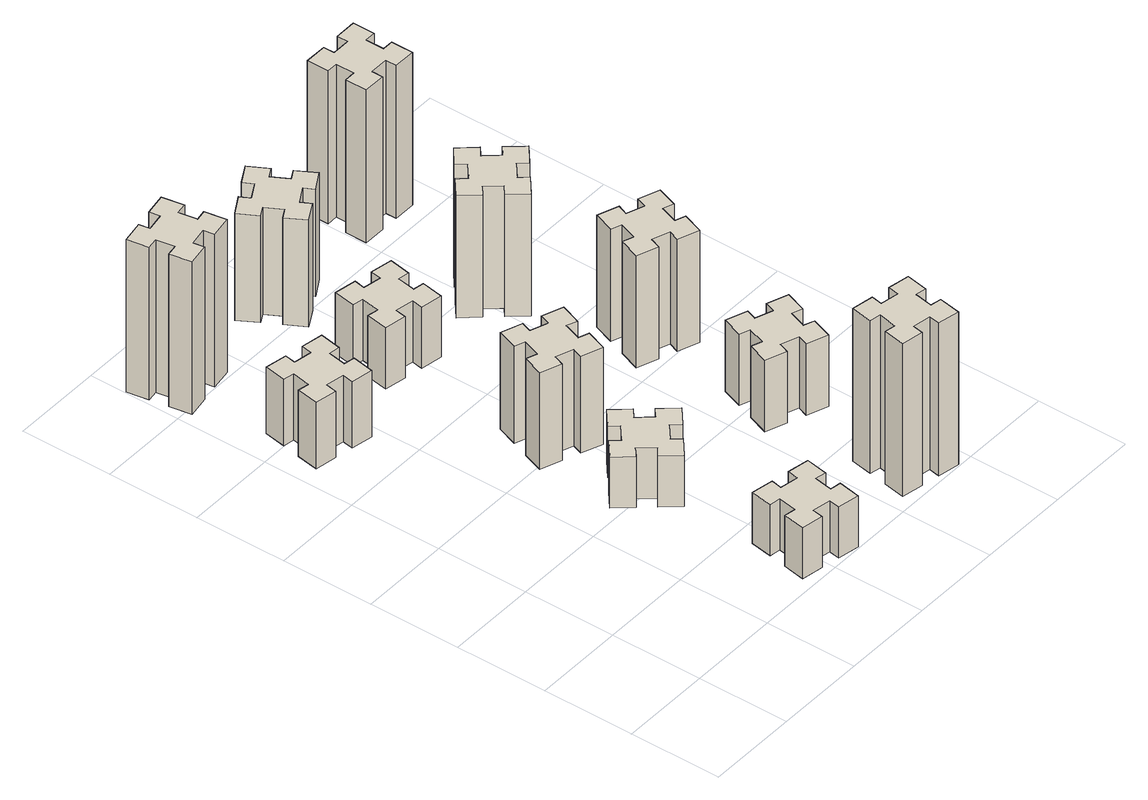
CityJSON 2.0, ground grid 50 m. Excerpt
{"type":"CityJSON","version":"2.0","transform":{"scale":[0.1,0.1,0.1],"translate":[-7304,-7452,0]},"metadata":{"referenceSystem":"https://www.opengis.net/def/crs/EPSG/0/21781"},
"CityObjects":{
"building1":{"type":"Building","attributes":{"class":"1000","function":"1000","usage":"1000","yearOfConstruction":2016,"roofType":"1000","measuredHeight":39,"storeysAboveGround":30,"storeysBelowGround":0},"geometry":[{"type":"Solid","lod":"1","boundaries":[[[[0,1,2,3,4,5,6,7,8,9,10,11,12,13,14,15,16,17,18,19]],[[17,16,20,21]],[[16,15,22,20]],[[15,14,23,22]],[[14,13,24,23]],[[13,12,25,24]],[[12,11,26,25]],[[11,10,27,26]],[[10,9,28,27]],[[9,8,29,28]],[[8,7,30,29]],[[7,6,31,30]],[[6,5,32,31]],[[5,4,33,32]],[[4,3,34,33]],[[3,2,35,34]],[[2,1,36,35]],[[1,0,37,36]],[[0,19,38,37]],[[19,18,39,38]],[[18,17,21,39]],[[24,25,26,27,28,29,30,31,32,33,34,35,36,37,38,39,21,20,22,23]]]]}]},
"building2":{"type":"Building","attributes":{"class":"1000","function":"1000","usage":"1000","yearOfConstruction":2016,"roofType":"1000","measuredHeight":30,"storeysAboveGround":30,"storeysBelowGround":0},"geometry":[{"type":"Solid","lod":"1","boundaries":[[[[40,41,42,43,44,45,46,47,48,49,50,51,52,53,54,55,56,57,58,59]],[[57,56,60,61]],[[56,55,62,60]],[[55,54,63,62]],[[54,53,64,63]],[[53,52,65,64]],[[52,51,66,65]],[[51,50,67,66]],[[50,49,68,67]],[[49,48,69,68]],[[48,47,70,69]],[[47,46,71,70]],[[46,45,72,71]],[[45,44,73,72]],[[44,43,74,73]],[[43,42,75,74]],[[42,41,76,75]],[[41,40,77,76]],[[40,59,78,77]],[[59,58,79,78]],[[58,57,61,79]],[[64,65,66,67,68,69,70,71,72,73,74,75,76,77,78,79,61,60,62,63]]]]}]},
"building3":{"type":"Building","attributes":{"class":"1000","function":"1000","usage":"1000","yearOfConstruction":2016,"roofType":"1000","measuredHeight":90,"storeysAboveGround":30,"storeysBelowGround":0},"geometry":[{"type":"Solid","lod":"1","boundaries":[[[[80,81,82,83,84,85,86,87,88,89,90,91,92,93,94,95,96,97,98,99]],[[97,96,100,101]],[[96,95,102,100]],[[95,94,103,102]],[[94,93,104,103]],[[93,92,105,104]],[[92,91,106,105]],[[91,90,107,106]],[[90,89,108,107]],[[89,88,109,108]],[[88,87,110,109]],[[87,86,111,110]],[[86,85,112,111]],[[85,84,113,112]],[[84,83,114,113]],[[83,82,115,114]],[[82,81,116,115]],[[81,80,117,116]],[[80,99,118,117]],[[99,98,119,118]],[[98,97,101,119]],[[104,105,106,107,108,109,110,111,112,113,114,115,116,117,118,119,101,100,102,103]]]]}]},
"building4":{"type":"Building","attributes":{"class":"1000","function":"1000","usage":"1000","yearOfConstruction":2016,"roofType":"1000","measuredHeight":30,"storeysAboveGround":30,"storeysBelowGround":0},"geometry":[{"type":"Solid","lod":"1","boundaries":[[[[120,121,122,123,124,125,126,127,128,129,130,131,132,133,134,135,136,137,138,139]],[[137,136,140,141]],[[136,135,142,140]],[[135,134,143,142]],[[134,133,144,143]],[[133,132,145,144]],[[132,131,146,145]],[[131,130,147,146]],[[130,129,148,147]],[[129,128,149,148]],[[128,127,150,149]],[[127,126,151,150]],[[126,125,152,151]],[[125,124,153,152]],[[124,123,154,153]],[[123,122,155,154]],[[122,121,156,155]],[[121,120,157,156]],[[120,139,158,157]],[[139,138,159,158]],[[138,137,141,159]],[[144,145,146,147,148,149,150,151,152,153,154,155,156,157,158,159,141,140,142,143]]]]}]},
"building5":{"type":"Building","attributes":{"class":"1000","function":"1000","usage":"1000","yearOfConstruction":2016,"roofType":"1000","measuredHeight":57,"storeysAboveGround":30,"storeysBelowGround":0},"geometry":[{"type":"Solid","lod":"1","boundaries":[[[[160,161,162,163,164,165,166,167,168,169,170,171,172,173,174,175,176,177,178,179]],[[177,176,180,181]],[[176,175,182,180]],[[175,174,183,182]],[[174,173,184,183]],[[173,172,185,184]],[[172,171,186,185]],[[171,170,187,186]],[[170,169,188,187]],[[169,168,189,188]],[[168,167,190,189]],[[167,166,191,190]],[[166,165,192,191]],[[165,164,193,192]],[[164,163,194,193]],[[163,162,195,194]],[[162,161,196,195]],[[161,160,197,196]],[[160,179,198,197]],[[179,178,199,198]],[[178,177,181,199]],[[184,185,186,187,188,189,190,191,192,193,194,195,196,197,198,199,181,180,182,183]]]]}]},
"building6":{"type":"Building","attributes":{"class":"1000","function":"1000","usage":"1000","yearOfConstruction":2016,"roofType":"1000","measuredHeight":36,"storeysAboveGround":30,"storeysBelowGround":0},"geometry":[{"type":"Solid","lod":"1","boundaries":[[[[200,201,202,203,204,205,206,207,208,209,210,211,212,213,214,215,216,217,218,219]],[[217,216,220,221]],[[216,215,222,220]],[[215,214,223,222]],[[214,213,224,223]],[[213,212,225,224]],[[212,211,226,225]],[[211,210,227,226]],[[210,209,228,227]],[[209,208,229,228]],[[208,207,230,229]],[[207,206,231,230]],[[206,205,232,231]],[[205,204,233,232]],[[204,203,234,233]],[[203,202,235,234]],[[202,201,236,235]],[[201,200,237,236]],[[200,219,238,237]],[[219,218,239,238]],[[218,217,221,239]],[[224,225,226,227,228,229,230,231,232,233,234,235,236,237,238,239,221,220,222,223]]]]}]},
"building7":{"type":"Building","attributes":{"class":"1000","function":"1000","usage":"1000","yearOfConstruction":2016,"roofType":"1000","measuredHeight":90,"storeysAboveGround":30,"storeysBelowGround":0},"geometry":[{"type":"Solid","lod":"1","boundaries":[[[[240,241,242,243,244,245,246,247,248,249,250,251,252,253,254,255,256,257,258,259]],[[257,256,260,261]],[[256,255,262,260]],[[255,254,263,262]],[[254,253,264,263]],[[253,252,265,264]],[[252,251,266,265]],[[251,250,267,266]],[[250,249,268,267]],[[249,248,269,268]],[[248,247,270,269]],[[247,246,271,270]],[[246,245,272,271]],[[245,244,273,272]],[[244,243,274,273]],[[243,242,275,274]],[[242,241,276,275]],[[241,240,277,276]],[[240,259,278,277]],[[259,258,279,278]],[[258,257,261,279]],[[264,265,266,267,268,269,270,271,272,273,274,275,276,277,278,279,261,260,262,263]]]]}]},
"building8":{"type":"Building","attributes":{"class":"1000","function":"1000","usage":"1000","yearOfConstruction":2016,"roofType":"1000","measuredHeight":63,"storeysAboveGround":30,"storeysBelowGround":0},"geometry":[{"type":"Solid","lod":"1","boundaries":[[[[280,281,282,283,284,285,286,287,288,289,290,291,292,293,294,295,296,297,298,299]],[[297,296,300,301]],[[296,295,302,300]],[[295,294,303,302]],[[294,293,304,303]],[[293,292,305,304]],[[292,291,306,305]],[[291,290,307,306]],[[290,289,308,307]],[[289,288,309,308]],[[288,287,310,309]],[[287,286,311,310]],[[286,285,312,311]],[[285,284,313,312]],[[284,283,314,313]],[[283,282,315,314]],[[282,281,316,315]],[[281,280,317,316]],[[280,299,318,317]],[[299,298,319,318]],[[298,297,301,319]],[[304,305,306,307,308,309,310,311,312,313,314,315,316,317,318,319,301,300,302,303]]]]}]},
"building9":{"type":"Building","attributes":{"class":"1000","function":"1000","usage":"1000","yearOfConstruction":2016,"roofType":"1000","measuredHeight":42,"storeysAboveGround":30,"storeysBelowGround":0},"geometry":[{"type":"Solid","lod":"1","boundaries":[[[[320,321,322,323,324,325,326,327,328,329,330,331,332,333,334,335,336,337,338,339]],[[337,336,340,341]],[[336,335,342,340]],[[335,334,343,342]],[[334,333,344,343]],[[333,332,345,344]],[[332,331,346,345]],[[331,330,347,346]],[[330,329,348,347]],[[329,328,349,348]],[[328,327,350,349]],[[327,326,351,350]],[[326,325,352,351]],[[325,324,353,352]],[[324,323,354,353]],[[323,322,355,354]],[[322,321,356,355]],[[321,320,357,356]],[[320,339,358,357]],[[339,338,359,358]],[[338,337,341,359]],[[344,345,346,347,348,349,350,351,352,353,354,355,356,357,358,359,341,340,342,343]]]]}]},
"building10":{"type":"Building","attributes":{"class":"1000","function":"1000","usage":"1000","yearOfConstruction":2016,"roofType":"1000","measuredHeight":66,"storeysAboveGround":30,"storeysBelowGround":0},"geometry":[{"type":"Solid","lod":"1","boundaries":[[[[360,361,362,363,364,365,366,367,368,369,370,371,372,373,374,375,376,377,378,379]],[[377,376,380,381]],[[376,375,382,380]],[[375,374,383,382]],[[374,373,384,383]],[[373,372,385,384]],[[372,371,386,385]],[[371,370,387,386]],[[370,369,388,387]],[[369,368,389,388]],[[368,367,390,389]],[[367,366,391,390]],[[366,365,392,391]],[[365,364,393,392]],[[364,363,394,393]],[[363,362,395,394]],[[362,361,396,395]],[[361,360,397,396]],[[360,379,398,397]],[[379,378,399,398]],[[378,377,381,399]],[[384,385,386,387,388,389,390,391,392,393,394,395,396,397,398,399,381,380,382,383]]]]}]},
"building11":{"type":"Building","attributes":{"class":"1000","function":"1000","usage":"1000","yearOfConstruction":2016,"roofType":"1000","measuredHeight":72,"storeysAboveGround":30,"storeysBelowGround":0},"geometry":[{"type":"Solid","lod":"1","boundaries":[[[[400,401,402,403,404,405,406,407,408,409,410,411,412,413,414,415,416,417,418,419]],[[417,416,420,421]],[[416,415,422,420]],[[415,414,423,422]],[[414,413,424,423]],[[413,412,425,424]],[[412,411,426,425]],[[411,410,427,426]],[[410,409,428,427]],[[409,408,429,428]],[[408,407,430,429]],[[407,406,431,430]],[[406,405,432,431]],[[405,404,433,432]],[[404,403,434,433]],[[403,402,435,434]],[[402,401,436,435]],[[401,400,437,436]],[[400,419,438,437]],[[419,418,439,438]],[[418,417,421,439]],[[424,425,426,427,428,429,430,431,432,433,434,435,436,437,438,439,421,420,422,423]]]]}]},
"building12":{"type":"Building","attributes":{"class":"1000","function":"1000","usage":"1000","yearOfConstruction":2016,"roofType":"1000","measuredHeight":90,"storeysAboveGround":30,"storeysBelowGround":0},"geometry":[{"type":"Solid","lod":"1","boundaries":[[[[440,441,442,443,444,445,446,447,448,449,450,451,452,453,454,455,456,457,458,459]],[[457,456,460,461]],[[456,455,462,460]],[[455,454,463,462]],[[454,453,464,463]],[[453,452,465,464]],[[452,451,466,465]],[[451,450,467,466]],[[450,449,468,467]],[[449,448,469,468]],[[448,447,470,469]],[[447,446,471,470]],[[446,445,472,471]],[[445,444,473,472]],[[444,443,474,473]],[[443,442,475,474]],[[442,441,476,475]],[[441,440,477,476]],[[440,459,478,477]],[[459,458,479,478]],[[458,457,461,479]],[[464,465,466,467,468,469,470,471,472,473,474,475,476,477,478,479,461,460,462,463]]]]}]}
},
"vertices":[
[374,2525,0],[275,2542,0],[286,2601,0],[167,2622,0],[147,2504,0],[206,2494,0],[188,2395,0],[129,2406,0],[108,2287,0],[227,2267,0],[237,2326,0],[335,2308,0],[325,2249,0],[443,2228,0],[464,2347,0],[405,2357,0],[422,2455,0],[481,2445,0],[502,2563,0],[384,2584,0],[422,2455,390],[481,2445,390],[405,2357,390],[464,2347,390],[443,2228,390],[325,2249,390],[335,2308,390],[237,2326,390],[227,2267,390],[108,2287,390],[129,2406,390],[188,2395,390],[206,2494,390],[147,2504,390],[167,2622,390],[286,2601,390],[275,2542,390],[374,2525,390],[384,2584,390],[502,2563,390],
[946,274,0],[928,175,0],[869,186,0],[848,67,0],[967,47,0],[977,106,0],[1075,88,0],[1065,29,0],[1183,8,0],[1204,127,0],[1145,137,0],[1162,235,0],[1221,225,0],[1242,343,0],[1124,364,0],[1114,305,0],[1015,322,0],[1026,381,0],[907,402,0],[887,284,0],[1015,322,300],[1026,381,300],[1114,305,300],[1124,364,300],[1242,343,300],[1221,225,300],[1162,235,300],[1145,137,300],[1204,127,300],[1183,8,300],[1065,29,300],[1075,88,300],[977,106,300],[967,47,300],[848,67,300],[869,186,300],[928,175,300],[946,274,300],[887,284,300],[907,402,300],
[88,3195,0],[106,3097,0],[47,3087,0],[67,2968,0],[186,2989,0],[175,3048,0],[274,3066,0],[284,3007,0],[402,3027,0],[381,3146,0],[322,3135,0],[305,3234,0],[364,3244,0],[343,3362,0],[225,3341,0],[235,3282,0],[137,3265,0],[127,3324,0],[8,3303,0],[29,3185,0],[137,3265,900],[127,3324,900],[235,3282,900],[225,3341,900],[343,3362,900],[364,3244,900],[305,3234,900],[322,3135,900],[381,3146,900],[402,3027,900],[284,3007,900],[274,3066,900],[175,3048,900],[186,2989,900],[67,2968,900],[47,3087,900],[106,3097,900],[88,3195,900],[29,3185,900],[8,3303,900],
[978,929,0],[1054,993,0],[1093,947,0],[1185,1024,0],[1108,1116,0],[1062,1078,0],[997,1154,0],[1043,1193,0],[966,1285,0],[874,1208,0],[913,1162,0],[836,1097,0],[798,1143,0],[706,1066,0],[783,974,0],[829,1013,0],[893,936,0],[847,898,0],[924,806,0],[1016,883,0],[893,936,300],[847,898,300],[829,1013,300],[783,974,300],[706,1066,300],[798,1143,300],[836,1097,300],[913,1162,300],[874,1208,300],[966,1285,300],[1043,1193,300],[997,1154,300],[1062,1078,300],[1108,1116,300],[1185,1024,300],[1093,947,300],[1054,993,300],[978,929,300],[1016,883,300],[924,806,300],
[1032,1501,0],[1066,1595,0],[1122,1574,0],[1163,1687,0],[1050,1728,0],[1030,1672,0],[936,1706,0],[957,1762,0],[844,1803,0],[803,1690,0],[859,1670,0],[825,1576,0],[769,1597,0],[727,1484,0],[840,1443,0],[861,1499,0],[955,1465,0],[934,1409,0],[1047,1367,0],[1088,1480,0],[955,1465,570],[934,1409,570],[861,1499,570],[840,1443,570],[727,1484,570],[769,1597,570],[825,1576,570],[859,1670,570],[803,1690,570],[844,1803,570],[957,1762,570],[936,1706,570],[1030,1672,570],[1050,1728,570],[1163,1687,570],[1122,1574,570],[1066,1595,570],[1032,1501,570],[1088,1480,570],[1047,1367,570],
[1014,2625,0],[915,2642,0],[926,2701,0],[807,2722,0],[787,2604,0],[846,2594,0],[828,2495,0],[769,2506,0],[748,2387,0],[867,2367,0],[877,2426,0],[975,2408,0],[965,2349,0],[1083,2328,0],[1104,2447,0],[1045,2457,0],[1062,2555,0],[1121,2545,0],[1142,2663,0],[1024,2684,0],[1062,2555,360],[1121,2545,360],[1045,2457,360],[1104,2447,360],[1083,2328,360],[965,2349,360],[975,2408,360],[877,2426,360],[867,2367,360],[748,2387,360],[769,2506,360],[828,2495,360],[846,2594,360],[787,2604,360],[807,2722,360],[926,2701,360],[915,2642,360],[1014,2625,360],[1024,2684,360],[1142,2663,360],
[1854,305,0],[1755,322,0],[1766,381,0],[1647,402,0],[1627,284,0],[1686,274,0],[1668,175,0],[1609,186,0],[1588,67,0],[1707,47,0],[1717,106,0],[1815,88,0],[1805,29,0],[1923,8,0],[1944,127,0],[1885,137,0],[1902,235,0],[1961,225,0],[1982,343,0],[1864,364,0],[1902,235,900],[1961,225,900],[1885,137,900],[1944,127,900],[1923,8,900],[1805,29,900],[1815,88,900],[1717,106,900],[1707,47,900],[1588,67,900],[1609,186,900],[1668,175,900],[1686,274,900],[1627,284,900],[1647,402,900],[1766,381,900],[1755,322,900],[1854,305,900],[1864,364,900],[1982,343,900],
[1066,3177,0],[1016,3264,0],[1068,3294,0],[1008,3398,0],[904,3338,0],[934,3286,0],[847,3236,0],[817,3288,0],[713,3228,0],[773,3124,0],[825,3154,0],[875,3067,0],[823,3037,0],[883,2933,0],[987,2993,0],[957,3045,0],[1044,3095,0],[1074,3043,0],[1178,3103,0],[1118,3207,0],[1044,3095,630],[1074,3043,630],[957,3045,630],[987,2993,630],[883,2933,630],[823,3037,630],[875,3067,630],[825,3154,630],[773,3124,630],[713,3228,630],[817,3288,630],[847,3236,630],[934,3286,630],[904,3338,630],[1008,3398,630],[1068,3294,630],[1016,3264,630],[1066,3177,630],[1118,3207,630],[1178,3103,630],
[1699,1030,0],[1665,936,0],[1609,957,0],[1567,844,0],[1680,803,0],[1701,859,0],[1795,825,0],[1774,769,0],[1887,727,0],[1928,840,0],[1872,861,0],[1906,955,0],[1962,934,0],[2003,1047,0],[1890,1088,0],[1870,1032,0],[1776,1066,0],[1797,1122,0],[1684,1163,0],[1643,1050,0],[1776,1066,420],[1797,1122,420],[1870,1032,420],[1890,1088,420],[2003,1047,420],[1962,934,420],[1906,955,420],[1872,861,420],[1928,840,420],[1887,727,420],[1774,769,420],[1795,825,420],[1701,859,420],[1680,803,420],[1567,844,420],[1609,957,420],[1665,936,420],[1699,1030,420],[1643,1050,420],[1684,1163,420],
[1870,1772,0],[1776,1806,0],[1797,1862,0],[1684,1903,0],[1643,1790,0],[1699,1770,0],[1665,1676,0],[1609,1697,0],[1567,1584,0],[1680,1543,0],[1701,1599,0],[1795,1565,0],[1774,1509,0],[1887,1467,0],[1928,1580,0],[1872,1601,0],[1906,1695,0],[1962,1674,0],[2003,1787,0],[1890,1828,0],[1906,1695,660],[1962,1674,660],[1872,1601,660],[1928,1580,660],[1887,1467,660],[1774,1509,660],[1795,1565,660],[1701,1599,660],[1680,1543,660],[1567,1584,660],[1609,1697,660],[1665,1676,660],[1699,1770,660],[1643,1790,660],[1684,1903,660],[1797,1862,660],[1776,1806,660],[1870,1772,660],[1890,1828,660],[2003,1787,660],
[1469,2393,0],[1533,2316,0],[1487,2278,0],[1564,2186,0],[1656,2263,0],[1618,2309,0],[1694,2373,0],[1733,2327,0],[1825,2404,0],[1748,2496,0],[1702,2458,0],[1637,2534,0],[1683,2573,0],[1606,2665,0],[1514,2588,0],[1553,2542,0],[1476,2477,0],[1438,2523,0],[1346,2446,0],[1423,2354,0],[1476,2477,720],[1438,2523,720],[1553,2542,720],[1514,2588,720],[1606,2665,720],[1683,2573,720],[1637,2534,720],[1702,2458,720],[1748,2496,720],[1825,2404,720],[1733,2327,720],[1694,2373,720],[1618,2309,720],[1656,2263,720],[1564,2186,720],[1487,2278,720],[1533,2316,720],[1469,2393,720],[1423,2354,720],[1346,2446,720],
[1635,3155,0],[1735,3155,0],[1735,3095,0],[1855,3095,0],[1855,3215,0],[1795,3215,0],[1795,3315,0],[1855,3315,0],[1855,3435,0],[1735,3435,0],[1735,3375,0],[1635,3375,0],[1635,3435,0],[1515,3435,0],[1515,3315,0],[1575,3315,0],[1575,3215,0],[1515,3215,0],[1515,3095,0],[1635,3095,0],[1575,3215,900],[1515,3215,900],[1575,3315,900],[1515,3315,900],[1515,3435,900],[1635,3435,900],[1635,3375,900],[1735,3375,900],[1735,3435,900],[1855,3435,900],[1855,3315,900],[1795,3315,900],[1795,3215,900],[1855,3215,900],[1855,3095,900],[1735,3095,900],[1735,3155,900],[1635,3155,900],[1635,3095,900],[1515,3095,900]
]}
